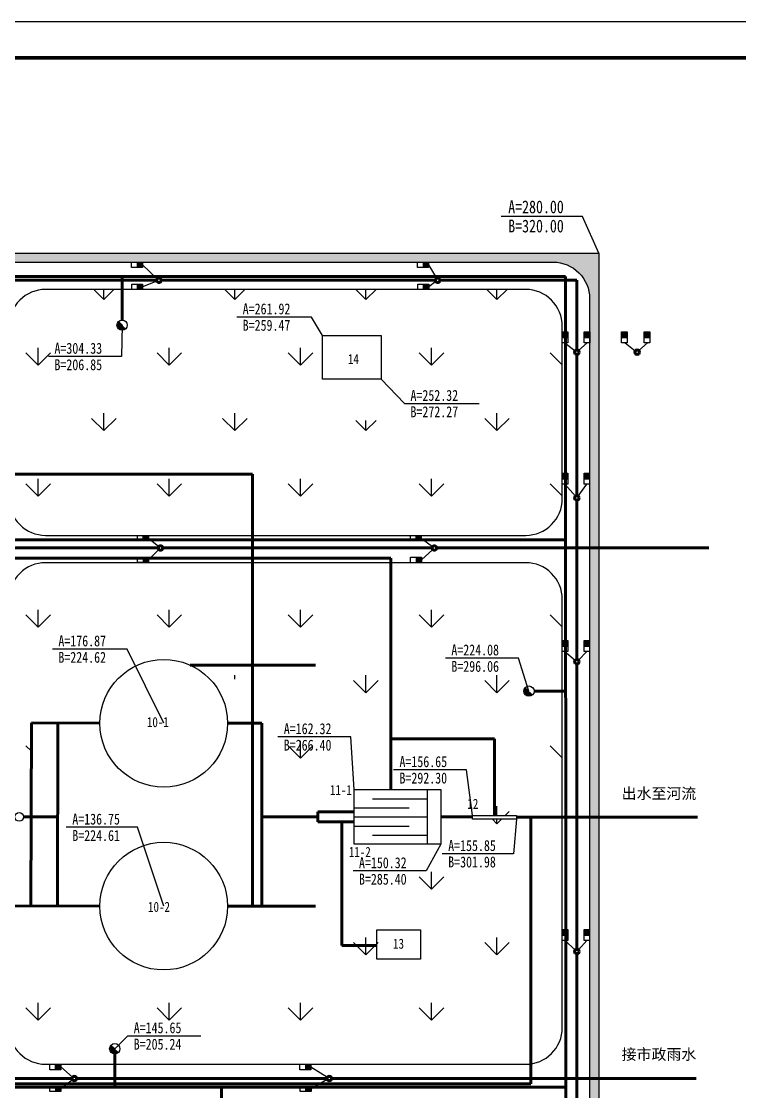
# Model space of a CAD drawing. Header units: millimetres. Extents: x 210832 to 1443773, y 126806 to 1026245.
# Drawn here: x 211125.5 to 211322.3, y 127106.3 to 127399.7 of the extents above; entities that cross this region are included whole.
import ezdxf
from ezdxf.enums import TextEntityAlignment as Align
from ezdxf.lldxf.tags import DXFTag

# ---------------------------------------------------------------- set-up
doc = ezdxf.new("R2010")
doc.units = ezdxf.units.MM
doc.header["$LTSCALE"] = 500
for name, color, linetype, lineweight in [('加氯管', 6, 'Cl_LINE', 60), ('厂区污水管', 141, 'CW_LINE', 60), ('厂区给水管', 60, 'G_LINE', 60), ('回流污泥管', 241, 'HN_LINE', 60), ('构筑物', 7, 'Continuous', 30), ('污水管', 2, 'W_LINE', 60), ('污泥管', 40, 'WN_LINE', 60), ('泄空管', 134, 'XK_LINE', 60), ('超越管', 94, 'CY_LINE', 60), ('雨水管', 20, 'Y_LINE', 60)]:
    doc.layers.add(name, color=color, linetype=linetype, lineweight=lineweight)
for name, color, linetype in [('标注', 3, 'Continuous'), ('消火栓', 7, 'Continuous'), ('草地', 7, 'Continuous'), ('道路', 200, 'Continuous')]:
    doc.layers.add(name, color=color, linetype=linetype)
doc.styles.add('Dim_ZB', font='txt', dxfattribs={"width": 0.8})
doc.styles.get("Standard").update_dxf_attribs({"font": 'arial.ttf'})
tags = doc.linetypes.add('Cl_LINE', pattern='A,12.7,-5.08,["Cl",Standard,S=2.54,R=0,X=-2.54,Y=-1.27],-6.35', length=24.13).pattern_tags.tags
tags[6] = DXFTag(74, 10)
tags = doc.linetypes.add('CW_LINE', pattern='A,12.7,-5.08,["CW",Standard,S=2.54,R=0,X=-2.54,Y=-1.27],-6.35', length=24.13).pattern_tags.tags
tags[6] = DXFTag(74, 10)
tags = doc.linetypes.add('CY_LINE', pattern='A,12.7,-5.08,["CY",Standard,S=2.54,R=0,X=-2.54,Y=-1.27],-6.35', length=24.13).pattern_tags.tags
tags[6] = DXFTag(74, 10)
tags = doc.linetypes.add('G_LINE', pattern='A,12.7,-5.08,["G",Standard,S=2.54,R=0,X=-2.54,Y=-1.27],-6.35', length=24.13).pattern_tags.tags
tags[6] = DXFTag(74, 10)
tags = doc.linetypes.add('HN_LINE', pattern='A,12.7,-5.08,["HN",Standard,S=2.54,R=0,X=-2.54,Y=-1.27],-6.35', length=24.13).pattern_tags.tags
tags[6] = DXFTag(74, 10)
tags = doc.linetypes.add('W_LINE', pattern='A,12.7,-5.08,["W",Standard,S=2.54,R=0,X=-2.54,Y=-1.27],-6.35', length=24.13).pattern_tags.tags
tags[6] = DXFTag(74, 10)
tags = doc.linetypes.add('WN_LINE', pattern='A,12.7,-5.08,["WN",Standard,S=2.54,R=0,X=-2.54,Y=-1.27],-6.35', length=24.13).pattern_tags.tags
tags[6] = DXFTag(74, 10)
tags = doc.linetypes.add('XK_LINE', pattern='A,12.7,-5.08,["XK",Standard,S=2.54,R=0,X=-2.54,Y=-1.27],-6.35', length=24.13).pattern_tags.tags
tags[6] = DXFTag(74, 10)
tags = doc.linetypes.add('Y_LINE', pattern='A,12.7,-5.08,["Y",Standard,S=2.54,R=0,X=-2.54,Y=-1.27],-6.35', length=24.13).pattern_tags.tags
tags[6] = DXFTag(74, 10)
doc.dimstyles.new('ISO-25', dxfattribs={"dimtxt": 2.5, "dimasz": 2.5, "dimexe": 1.25, "dimexo": 0.625, "dimtad": 1, "dimtxsty": 'Standard', "dimcen": 2.5, "dimadec": 0, "dimazin": 0, "dimtfac": 1, "dimtmove": 0, "dimatfit": 3, "dimfxl": 1, "dimarcsym": 0})

# ---------------------------------------------------------------- blocks, each defined once
blk = doc.blocks.new('*U3')
at = {"ltscale": 0.002}
blk.add_line((0, 0), (-22.24, 0), dxfattribs=at)
at = {"ltscale": 0.002, "style": 'Dim_ZB', "width": 0.8}
blk.add_text(' A=280.00 ', height=3.5, dxfattribs=at).set_placement((-22.24, 0.88))
blk.add_text(' B=320.00 ', height=3.5, dxfattribs=at).set_placement((-22.24, -0.87), align=Align.TOP_LEFT)
blk = doc.blocks.new('*U18')
at = {"ltscale": 0.002}
blk.add_line((0, 0), (-20.48, 0), dxfattribs=at)
at = {"ltscale": 0.002, "style": 'Dim_ZB', "width": 0.8}
blk.add_text(' A=176.87 ', height=3, dxfattribs=at).set_placement((-20.48, 0.75))
blk.add_text(' B=224.62 ', height=3, dxfattribs=at).set_placement((-20.48, -0.75), align=Align.TOP_LEFT)
blk = doc.blocks.new('*U19')
at = {"ltscale": 0.002}
blk.add_line((0, 0), (-19.53, 0), dxfattribs=at)
at = {"ltscale": 0.002, "style": 'Dim_ZB', "width": 0.8}
blk.add_text(' A=136.75 ', height=3, dxfattribs=at).set_placement((-19.53, 0.75))
blk.add_text(' B=224.61 ', height=3, dxfattribs=at).set_placement((-19.53, -0.75), align=Align.TOP_LEFT)
blk = doc.blocks.new('*U20')
at = {"ltscale": 0.002}
blk.add_line((0, 0), (-20.01, 0), dxfattribs=at)
at = {"ltscale": 0.002, "style": 'Dim_ZB', "width": 0.8}
blk.add_text(' A=162.32 ', height=3, dxfattribs=at).set_placement((-20.01, 0.75))
blk.add_text(' B=266.40 ', height=3, dxfattribs=at).set_placement((-20.01, -0.75), align=Align.TOP_LEFT)
blk = doc.blocks.new('*U21')
at = {"ltscale": 0.002}
blk.add_line((0, 0), (-20.01, 0), dxfattribs=at)
at = {"ltscale": 0.002, "style": 'Dim_ZB', "width": 0.8}
blk.add_text(' A=150.32 ', height=3, dxfattribs=at).set_placement((-20.01, 0.75))
blk.add_text(' B=285.40 ', height=3, dxfattribs=at).set_placement((-20.01, -0.75), align=Align.TOP_LEFT)
blk = doc.blocks.new('*U22')
at = {"ltscale": 0.002}
blk.add_line((0, 0), (-20.01, 0), dxfattribs=at)
at = {"ltscale": 0.002, "style": 'Dim_ZB', "width": 0.8}
blk.add_text(' A=156.65 ', height=3, dxfattribs=at).set_placement((-20.01, 0.75))
blk.add_text(' B=292.30 ', height=3, dxfattribs=at).set_placement((-20.01, -0.75), align=Align.TOP_LEFT)
blk = doc.blocks.new('*U23')
at = {"ltscale": 0.002}
blk.add_line((0, 0), (-19.53, 0), dxfattribs=at)
at = {"ltscale": 0.002, "style": 'Dim_ZB', "width": 0.8}
blk.add_text(' A=155.85 ', height=3, dxfattribs=at).set_placement((-19.53, 0.75))
blk.add_text(' B=301.98 ', height=3, dxfattribs=at).set_placement((-19.53, -0.75), align=Align.TOP_LEFT)
blk = doc.blocks.new('*U35')
at = {"ltscale": 0.002}
blk.add_line((0, 0), (-20.48, 0), dxfattribs=at)
at = {"ltscale": 0.002, "style": 'Dim_ZB', "width": 0.8}
blk.add_text(' A=261.92 ', height=3, dxfattribs=at).set_placement((-20.48, 0.75))
blk.add_text(' B=259.47 ', height=3, dxfattribs=at).set_placement((-20.48, -0.75), align=Align.TOP_LEFT)
blk = doc.blocks.new('*U36')
at = {"ltscale": 0.002}
blk.add_line((0, 0), (20.48, 0), dxfattribs=at)
at = {"ltscale": 0.002, "style": 'Dim_ZB', "width": 0.8}
blk.add_text(' A=252.32 ', height=3, dxfattribs=at).set_placement((0, 0.75))
blk.add_text(' B=272.27 ', height=3, dxfattribs=at).set_placement((0, -0.75), align=Align.TOP_LEFT)
blk = doc.blocks.new('*U47')
at = {"ltscale": 0.002}
blk.add_line((0, 0), (20.01, 0), dxfattribs=at)
at = {"ltscale": 0.002, "style": 'Dim_ZB', "width": 0.8}
blk.add_text(' A=145.65 ', height=3, dxfattribs=at).set_placement((0, 0.75))
blk.add_text(' B=205.24 ', height=3, dxfattribs=at).set_placement((0, -0.75), align=Align.TOP_LEFT)
blk = doc.blocks.new('*U50')
at = {"ltscale": 0.002}
blk.add_line((0, 0), (-20.01, 0), dxfattribs=at)
at = {"ltscale": 0.002, "style": 'Dim_ZB', "width": 0.8}
blk.add_text(' A=224.08 ', height=3, dxfattribs=at).set_placement((-20.01, 0.75))
blk.add_text(' B=296.06 ', height=3, dxfattribs=at).set_placement((-20.01, -0.75), align=Align.TOP_LEFT)
blk = doc.blocks.new('*U53')
at = {"ltscale": 0.002}
blk.add_line((0, 0), (-20.01, 0), dxfattribs=at)
at = {"ltscale": 0.002, "style": 'Dim_ZB', "width": 0.8}
blk.add_text(' A=304.33 ', height=3, dxfattribs=at).set_placement((-20.01, 0.75))
blk.add_text(' B=206.85 ', height=3, dxfattribs=at).set_placement((-20.01, -0.75), align=Align.TOP_LEFT)

msp = doc.modelspace()

# ---------------------------------------------------------------- hatches: boundary and pattern name
h = msp.add_hatch(color=256)
h.dxf.hatch_style = 1
h.paths.add_polyline_path([(211157.18, 127332.18), (211158.68, 127332.18), (211158.68, 127333.68), (211157.18, 127333.68)])
h = msp.add_hatch(color=256)
h.dxf.hatch_style = 1
h.paths.add_polyline_path([(211235.59, 127332.18), (211237.09, 127332.18), (211237.09, 127333.68), (211235.59, 127333.68)])
h = msp.add_hatch(color=256)
h.dxf.hatch_style = 1
h.paths.add_polyline_path([(211157.23, 127326.19), (211158.73, 127326.19), (211158.73, 127327.69), (211157.23, 127327.69)])
h = msp.add_hatch(color=256)
h.dxf.hatch_style = 1
h.paths.add_polyline_path([(211235.64, 127326.19), (211237.14, 127326.19), (211237.14, 127327.69), (211235.64, 127327.69)])
h = msp.add_hatch(color=256)
h.dxf.hatch_style = 1
h.paths.add_polyline_path([(211275.23, 127314.56), (211273.73, 127314.56), (211273.73, 127313.06), (211275.23, 127313.06)])
h = msp.add_hatch(color=256)
h.dxf.hatch_style = 1
h.paths.add_polyline_path([(211281.27, 127314.56), (211279.77, 127314.56), (211279.77, 127313.06), (211281.27, 127313.06)])
h = msp.add_hatch(color=256)
h.dxf.hatch_style = 1
h.paths.add_polyline_path([(211291.5, 127314.56), (211290, 127314.56), (211290, 127313.06), (211291.5, 127313.06)])
h = msp.add_hatch(color=256)
h.dxf.hatch_style = 1
h.paths.add_polyline_path([(211297.71, 127314.56), (211296.21, 127314.56), (211296.21, 127313.06), (211297.71, 127313.06)])
h = msp.add_hatch(color=256)
h.dxf.hatch_style = 1
h.paths.add_polyline_path([(211275.23, 127275.8), (211273.73, 127275.8), (211273.73, 127274.3), (211275.23, 127274.3)])
h = msp.add_hatch(color=256)
h.dxf.hatch_style = 1
h.paths.add_polyline_path([(211281.22, 127274.29), (211281.22, 127275.79), (211279.72, 127275.79), (211279.72, 127274.29)])
h = msp.add_hatch(color=256)
h.dxf.hatch_style = 1
h.paths.add_polyline_path([(211158.81, 127257.29), (211160.31, 127257.29), (211160.31, 127258.79), (211158.81, 127258.79)])
h = msp.add_hatch(color=256)
h.dxf.hatch_style = 1
h.paths.add_polyline_path([(211233.6, 127257.28), (211235.1, 127257.28), (211235.1, 127258.78), (211233.6, 127258.78)])
h = msp.add_hatch(color=256)
h.dxf.hatch_style = 1
h.paths.add_polyline_path([(211158.86, 127251.3), (211160.36, 127251.3), (211160.36, 127252.8), (211158.86, 127252.8)])
h = msp.add_hatch(color=256)
h.dxf.hatch_style = 1
h.paths.add_polyline_path([(211233.66, 127251.29), (211235.16, 127251.29), (211235.16, 127252.79), (211233.66, 127252.79)])
h = msp.add_hatch(color=256)
h.dxf.hatch_style = 1
h.paths.add_polyline_path([(211275.23, 127229.95), (211273.73, 127229.95), (211273.73, 127228.45), (211275.23, 127228.45)])
h = msp.add_hatch(color=256)
h.dxf.hatch_style = 1
h.paths.add_polyline_path([(211281.19, 127228.44), (211281.19, 127229.94), (211279.69, 127229.94), (211279.69, 127228.44)])
h = msp.add_hatch(color=256)
h.dxf.hatch_style = 1
h.paths.add_polyline_path([(211275.23, 127150.7), (211273.73, 127150.7), (211273.73, 127149.2), (211275.23, 127149.2)])
h = msp.add_hatch(color=256)
h.dxf.hatch_style = 1
h.paths.add_polyline_path([(211281.21, 127150.7), (211279.71, 127150.7), (211279.71, 127149.2), (211281.21, 127149.2)])
h = msp.add_hatch(color=256)
h.dxf.hatch_style = 1
h.paths.add_polyline_path([(211134.76, 127112.29), (211136.26, 127112.29), (211136.26, 127113.79), (211134.76, 127113.79)])
h = msp.add_hatch(color=256)
h.dxf.hatch_style = 1
h.paths.add_polyline_path([(211203.34, 127112.29), (211204.84, 127112.29), (211204.84, 127113.79), (211203.34, 127113.79)])
h = msp.add_hatch(color=256)
h.dxf.hatch_style = 1
h.paths.add_polyline_path([(211134.82, 127106.29), (211136.32, 127106.29), (211136.32, 127107.79), (211134.82, 127107.79)])
h = msp.add_hatch(color=256)
h.dxf.hatch_style = 1
h.paths.add_polyline_path([(211203.4, 127106.29), (211204.9, 127106.29), (211204.9, 127107.79), (211203.4, 127107.79)])
at = {"layer": '消火栓'}
h = msp.add_hatch(color=0, dxfattribs=at)
h.dxf.hatch_style = 1
h.paths.add_polyline_path([(211152.03, 127317.34, 0.181345), (211151.69, 127316.41, 0.692986), (211154.15, 127315.49)])
h = msp.add_hatch(color=0, dxfattribs=at)
h.dxf.hatch_style = 1
h.paths.add_polyline_path([(211263.55, 127217.01, 0.181345), (211263.2, 127216.09, 0.692986), (211265.67, 127215.16)])
h = msp.add_hatch(color=0, dxfattribs=at)
h.dxf.hatch_style = 1
h.paths.add_polyline_path([(211150.02, 127118.98, 0.181345), (211149.67, 127118.05, 0.692986), (211152.14, 127117.13)])
at = {"layer": '草地'}
h = msp.add_hatch(dxfattribs=at)
h.set_pattern_fill('GRASS', color=256, scale=0.075)
h.set_pattern_definition([(90, (210624.0874, 126719.6288), (-1.3470384, 1.3470384), [0.3571875, -2.3368893]), (45, (210624.0874, 126719.6288), (-1.3470384, 1.3470384), [0.3571875, -1.5478125]), (135, (210624.0874, 126719.6288), (-1.3470384, -1.3470384), [0.3571875, -1.5478125])])
h.paths.add_polyline_path([(210883.73, 126986.19), (211283.73, 126986.19), (211283.73, 127336.19), (210883.73, 127336.19)])
h.paths.add_polyline_path([(210886.23, 127323.69), (210886.23, 126998.69, 0.414214), (210896.23, 126988.69), (211271.23, 126988.69, 0.414214), (211281.23, 126998.69), (211281.23, 127323.69, 0.414214), (211271.23, 127333.69), (210896.23, 127333.69, 0.414214)], flags=16)
h = msp.add_hatch(dxfattribs=at)
h.set_pattern_fill('GRASS', color=256)
h.set_pattern_definition([(90, (210555.364, 126694.783), (-17.9605, 17.9605), [4.7625, -31.1585]), (45, (210555.364, 126694.783), (-17.9605, 17.9605), [4.7625, -20.6375]), (135, (210555.364, 126694.783), (-17.9605, -17.9605), [4.7625, -20.6375])])
edge = h.paths.add_edge_path()
edge.add_arc((211104.61, 127241.29), 10, 0, 90)
edge.add_line((211104.61, 127251.29), (211038.84, 127251.29))
edge.add_line((211038.84, 127251.29), (211038.84, 127219.22))
edge.add_line((211038.84, 127219.22), (211083.58, 127219.22))
edge.add_line((211083.58, 127219.22), (211083.58, 127200.33))
edge.add_line((211083.58, 127200.33), (211099.83, 127200.33))
edge.add_line((211099.83, 127200.33), (211101.7, 127200.33))
edge.add_line((211101.7, 127200.33), (211101.7, 127197.11))
edge.add_line((211101.7, 127197.11), (211110.96, 127197.11))
edge.add_line((211110.96, 127197.11), (211110.96, 127181.46))
edge.add_line((211110.96, 127181.46), (211114.61, 127181.47))
edge.add_line((211114.61, 127181.47), (211114.61, 127241.29))
edge = h.paths.add_edge_path()
edge.add_line((211038.84, 127251.29), (210999.61, 127251.29))
edge.add_arc((210999.61, 127241.29), 10, 90, 114.7473)
edge.add_line((210995.42, 127250.37), (210995.42, 127208.95))
edge.add_line((210995.42, 127208.95), (211004.28, 127208.96))
edge.add_arc((211012.79, 127199.8), 12.5, 41.7295, 132.8723, ccw=False)
edge.add_line((211022.11, 127208.12), (211038.84, 127208.12))
edge.add_line((211038.84, 127208.12), (211038.84, 127251.29))
edge = h.paths.add_edge_path(flags=17)
edge.add_line((211083.58, 127219.22), (211038.84, 127219.22))
edge.add_line((211038.84, 127219.22), (211038.84, 127208.12))
edge.add_line((211038.84, 127208.12), (211038.84, 127181.58))
edge.add_line((211038.84, 127181.58), (211048.91, 127181.58))
edge.add_arc((211050.1, 127181.58), 1.19, 0, 179.9864, ccw=False)
edge.add_line((211051.29, 127181.58), (211067.33, 127181.58))
edge.add_line((211067.33, 127181.58), (211067.33, 127200.33))
edge.add_line((211067.33, 127200.33), (211083.58, 127200.33))
edge.add_line((211083.58, 127200.33), (211083.58, 127219.22))
edge = h.paths.add_edge_path()
edge.add_line((211055.09, 127181.58), (211051.29, 127181.58))
edge.add_arc((211050.1, 127181.58), 1.19, 179.9864, 360, ccw=False)
edge.add_line((211048.91, 127181.58), (211038.84, 127181.58))
edge.add_line((211038.84, 127181.58), (211038.84, 127155.61))
edge.add_line((211038.84, 127155.61), (211021.41, 127155.61))
edge.add_arc((211012.79, 127164.65), 12.5, 180, 313.6405, ccw=False)
edge.add_line((211000.29, 127164.65), (210989.61, 127164.65))
edge.add_line((210989.61, 127164.65), (210989.61, 127123.79))
edge.add_arc((210999.61, 127123.79), 10, 180, 270)
edge.add_line((210999.61, 127113.79), (211001.05, 127113.79))
edge.add_line((211001.05, 127113.79), (211001.05, 127113.79))
edge.add_line((211001.05, 127113.79), (211002.67, 127113.79))
edge.add_line((211002.67, 127113.79), (211002.92, 127140.09))
edge.add_arc((211002.92, 127141.5), 1.41, 180, 270, ccw=False)
edge.add_arc((211002.92, 127141.5), 1.41, 0, 180, ccw=False)
edge.add_arc((211002.92, 127141.5), 1.41, -90, 0, ccw=False)
edge.add_line((211002.92, 127140.09), (211002.67, 127113.79))
edge.add_line((211002.67, 127113.79), (211004.05, 127113.79))
edge.add_line((211004.05, 127113.79), (211057.77, 127113.79))
edge.add_line((211057.77, 127113.79), (211057.77, 127113.79))
edge.add_line((211057.77, 127113.79), (211060.77, 127113.79))
edge.add_line((211060.77, 127113.79), (211104.61, 127113.79))
edge.add_arc((211104.61, 127123.79), 10, 270, 360)
edge.add_line((211114.61, 127123.79), (211114.61, 127131.32))
edge.add_line((211114.61, 127131.32), (211062.64, 127131.32))
edge.add_line((211062.64, 127131.32), (211062.64, 127142.88))
edge.add_line((211062.64, 127142.88), (211055.08, 127142.88))
edge.add_line((211055.08, 127142.88), (211055.09, 127181.58))
h.paths.add_polyline_path([(211114.61, 127181.47), (211110.96, 127181.46), (211110.96, 127165.8), (211101.7, 127165.8), (211101.7, 127162.83), (211099.83, 127162.83), (211067.33, 127162.83), (211067.33, 127181.58), (211062.65, 127181.58), (211062.64, 127142.88), (211088.64, 127142.88), (211088.64, 127149.07), (211097.89, 127149.07), (211097.89, 127136.7), (211088.64, 127136.7), (211088.64, 127142.88), (211062.64, 127142.88), (211062.64, 127131.32), (211114.61, 127131.32)], flags=17)
h.paths.add_polyline_path([(211101.65, 127147.32), (211108.31, 127147.32), (211108.31, 127137.56), (211101.65, 127137.56)], flags=16)
edge = h.paths.add_edge_path()
edge.add_line((211172.32, 127235.02), (211183.36, 127235.23))
edge.add_line((211183.36, 127235.23), (211183.36, 127251.29))
edge.add_line((211183.36, 127251.29), (211132.11, 127251.29))
edge.add_arc((211132.11, 127241.29), 10, 90, 180)
edge.add_line((211122.11, 127241.29), (211122.11, 127181.51))
edge.add_line((211122.11, 127181.51), (211123.72, 127181.52))
edge.add_arc((211124.9, 127181.58), 1.19, 0, 183.0386, ccw=False)
edge.add_line((211126.09, 127181.58), (211128.14, 127181.58))
edge.add_line((211128.14, 127181.58), (211128.14, 127226.29))
edge.add_line((211128.14, 127226.29), (211148.43, 127226.29))
edge.add_arc((211139.84, 127286.87), 61.19, 278.064, 302.0608)
edge = h.paths.add_edge_path()
edge.add_arc((211263.73, 127241.29), 10, 0, 90)
edge.add_line((211263.73, 127251.29), (211226.73, 127251.29))
edge.add_line((211226.73, 127251.29), (211226.73, 127202.97))
edge.add_line((211226.73, 127202.97), (211255.16, 127202.97))
edge.add_line((211255.16, 127202.97), (211255.16, 127182))
edge.add_line((211255.16, 127182), (211261.21, 127182))
edge.add_line((211261.21, 127182), (211261.21, 127181.5))
edge.add_line((211261.21, 127181.5), (211273.73, 127181.5))
edge.add_line((211273.73, 127181.5), (211273.73, 127216.09))
edge.add_line((211273.73, 127216.09), (211266.02, 127216.09))
edge.add_arc((211264.61, 127216.09), 1.41, -180, 0, ccw=False)
edge.add_arc((211264.61, 127216.09), 1.41, 0, 180, ccw=False)
edge.add_line((211266.02, 127216.09), (211273.73, 127216.09))
edge.add_line((211273.73, 127216.09), (211273.73, 127241.29))
edge = h.paths.add_edge_path()
edge.add_line((211265.11, 127181.5), (211261.21, 127181.5))
edge.add_line((211261.21, 127181.5), (211261.21, 127181))
edge.add_line((211261.21, 127181), (211249.11, 127181))
edge.add_line((211249.11, 127181), (211249.11, 127181.58))
edge.add_line((211249.11, 127181.58), (211240.48, 127181.58))
edge.add_line((211240.48, 127181.58), (211240.48, 127174.08))
edge.add_line((211240.48, 127174.08), (211236.73, 127174.08))
edge.add_line((211236.73, 127174.08), (211216.73, 127174.08))
edge.add_line((211216.73, 127174.08), (211216.73, 127180.26))
edge.add_line((211216.73, 127180.26), (211213.32, 127180.26))
edge.add_line((211213.32, 127180.26), (211213.32, 127156.32))
edge.add_line((211213.32, 127156.32), (211222.89, 127156.32))
edge.add_line((211222.89, 127156.32), (211222.89, 127160.08))
edge.add_line((211222.89, 127160.08), (211239.19, 127160.08))
edge.add_line((211239.19, 127160.08), (211239.19, 127152.55))
edge.add_line((211239.19, 127152.55), (211222.89, 127152.55))
edge.add_line((211222.89, 127152.55), (211222.89, 127156.32))
edge.add_line((211222.89, 127156.32), (211213.32, 127156.32))
edge.add_line((211213.32, 127156.32), (211213.32, 127180.26))
edge.add_line((211213.32, 127180.26), (211206.73, 127180.26))
edge.add_line((211206.73, 127180.26), (211206.73, 127181.58))
edge.add_line((211206.73, 127181.58), (211206.12, 127181.58))
edge.add_line((211206.12, 127181.58), (211206.12, 127146.02))
edge.add_line((211206.12, 127146.02), (211191.35, 127146.02))
edge.add_line((211191.35, 127146.02), (211191.35, 127139.63))
edge.add_line((211191.35, 127139.63), (211182, 127139.63))
edge.add_arc((211151.38, 127191.58), 60.3, 267.8262, 300.5121, ccw=False)
edge.add_line((211149.09, 127131.32), (211122.11, 127131.32))
edge.add_line((211122.11, 127131.32), (211122.11, 127123.79))
edge.add_arc((211132.11, 127123.79), 10, 180, 270)
edge.add_line((211132.11, 127113.79), (211133.26, 127113.79))
edge.add_line((211133.26, 127113.79), (211133.26, 127113.79))
edge.add_line((211133.26, 127113.79), (211136.26, 127113.79))
edge.add_line((211136.26, 127113.79), (211151.08, 127113.79))
edge.add_line((211151.08, 127113.79), (211151.08, 127116.65))
edge.add_arc((211151.08, 127118.05), 1.41, 180, 270, ccw=False)
edge.add_arc((211151.08, 127118.05), 1.41, 0, 180, ccw=False)
edge.add_arc((211151.08, 127118.05), 1.41, -90, 0, ccw=False)
edge.add_line((211151.08, 127116.65), (211151.08, 127113.79))
edge.add_line((211151.08, 127113.79), (211201.84, 127113.79))
edge.add_line((211201.84, 127113.79), (211201.84, 127113.79))
edge.add_line((211201.84, 127113.79), (211204.84, 127113.79))
edge.add_line((211204.84, 127113.79), (211263.73, 127113.79))
edge.add_arc((211263.73, 127123.79), 10, 270, 277.949)
edge.add_line((211265.11, 127113.88), (211265.11, 127181.5))
h.paths.add_polyline_path([(211226.73, 127251.29), (211206.12, 127251.29), (211206.12, 127181.58), (211206.73, 127181.58), (211206.73, 127182.95), (211216.73, 127182.95), (211216.73, 127189.08), (211226.73, 127189.08)])
h.paths.add_polyline_path([(211206.12, 127230.52), (211183.36, 127230.52), (211183.36, 127219.37), (211191.35, 127219.37), (211191.35, 127181.58), (211206.12, 127181.58)])
h.paths.add_polyline_path([(211206.12, 127251.29), (211183.36, 127251.29), (211183.36, 127230.52), (211206.12, 127230.52)])
edge = h.paths.add_edge_path()
edge.add_arc((211263.73, 127316.19), 10, 0, 90)
edge.add_line((211263.73, 127326.19), (211132.11, 127326.19))
edge.add_arc((211132.11, 127316.19), 10, 90, 180)
edge.add_line((211122.11, 127316.19), (211122.11, 127275.54))
edge.add_line((211122.11, 127275.54), (211183.36, 127275.54))
edge.add_line((211183.36, 127275.54), (211183.36, 127258.79))
edge.add_line((211183.36, 127258.79), (211263.73, 127258.79))
edge.add_arc((211263.73, 127268.79), 10, 270, 360)
edge.add_line((211273.73, 127268.79), (211273.73, 127316.19))
edge = h.paths.add_edge_path(flags=16)
edge.add_arc((211153.09, 127316.41), 1.41, 0, 360)
h.paths.add_polyline_path([(211211.22, 127303.07), (211235.64, 127303.07), (211235.64, 127290.26), (211211.22, 127290.26)], flags=16)
edge = h.paths.add_edge_path(flags=17)
edge.add_line((211183.36, 127275.54), (211122.11, 127275.54))
edge.add_line((211122.11, 127275.54), (211122.11, 127268.79))
edge.add_arc((211132.11, 127268.79), 10, 180, 270)
edge.add_line((211132.11, 127258.79), (211157.31, 127258.79))
edge.add_line((211157.31, 127258.79), (211157.31, 127258.79))
edge.add_line((211157.31, 127258.79), (211160.31, 127258.79))
edge.add_line((211160.31, 127258.79), (211183.36, 127258.79))
edge.add_line((211183.36, 127258.79), (211183.36, 127275.54))
edge = h.paths.add_edge_path(flags=17)
edge.add_arc((211104.61, 127316.19), 10, 0, 90)
edge.add_line((211104.61, 127326.19), (210903.73, 127326.19))
edge.add_arc((210903.73, 127316.19), 10, 90, 143.1256)
edge.add_line((210895.73, 127322.19), (210895.27, 127321.52))
edge.add_arc((210903.73, 127316.19), 10, 147.7619, 180)
edge.add_line((210893.73, 127316.19), (210893.73, 127312.3))
edge.add_line((210893.73, 127312.3), (210914.34, 127312.3))
edge.add_arc((210915.75, 127312.3), 1.41, 0, 180, ccw=False)
edge.add_arc((210915.75, 127312.3), 1.41, -180, 0, ccw=False)
edge.add_line((210914.34, 127312.3), (210893.73, 127312.3))
edge.add_line((210893.73, 127312.3), (210893.73, 127296.19))
edge.add_line((210893.73, 127296.19), (210997.2, 127296.19))
edge.add_arc((211000.95, 127296.19), 3.75, 0, 180, ccw=False)
edge.add_arc((211000.95, 127296.19), 3.75, 331.2923, 360, ccw=False)
edge.add_line((211004.24, 127294.39), (211029.55, 127294.5))
edge.add_arc((211038.84, 127294.5), 9.29, 0, 180, ccw=False)
edge.add_arc((211038.84, 127294.5), 9.29, 318.7542, 360, ccw=False)
edge.add_line((211045.83, 127288.37), (211045.71, 127275.54))
edge.add_line((211045.71, 127275.54), (211114.61, 127275.54))
edge.add_line((211114.61, 127275.54), (211114.61, 127316.19))
edge = h.paths.add_edge_path()
edge.add_arc((211104.61, 127316.19), 10, 0, 90)
edge.add_line((211104.61, 127326.19), (210903.73, 127326.19))
edge.add_arc((210903.73, 127316.19), 10, 90, 180)
edge.add_line((210893.73, 127316.19), (210893.73, 127296.19))
edge.add_line((210893.73, 127296.19), (210997.2, 127296.19))
edge.add_arc((211000.95, 127296.19), 3.75, 0, 180, ccw=False)
edge.add_arc((211000.95, 127296.19), 3.75, 331.2923, 360, ccw=False)
edge.add_line((211004.24, 127294.39), (211029.55, 127294.5))
edge.add_arc((211038.84, 127294.5), 9.29, 0, 180, ccw=False)
edge.add_arc((211038.84, 127294.5), 9.29, -180, 0, ccw=False)
edge.add_line((211029.55, 127294.5), (211004.24, 127294.39))
edge.add_arc((211000.95, 127296.19), 3.75, 180, 331.2923, ccw=False)
edge.add_line((210997.2, 127296.19), (210893.73, 127296.19))
edge.add_line((210893.73, 127296.19), (210893.73, 127271.73))
edge.add_line((210893.73, 127271.73), (210893.74, 127271.73))
edge.add_line((210893.74, 127271.73), (210893.74, 127268.61))
edge.add_arc((210903.73, 127268.88), 10, 181.5165, 269.9246)
edge.add_line((210903.72, 127258.88), (210938.83, 127258.83))
edge.add_line((210938.83, 127258.83), (210941.95, 127258.83))
edge.add_line((210941.95, 127258.83), (210941.95, 127258.83))
edge.add_line((210941.95, 127258.83), (210972.11, 127258.79))
edge.add_line((210972.11, 127258.79), (211104.61, 127258.79))
edge.add_arc((211104.61, 127268.79), 10, 270, 360)
edge.add_line((211114.61, 127268.79), (211114.61, 127316.19))
edge = h.paths.add_edge_path(flags=16)
edge.add_arc((211059.52, 127269.52), 1.41, 0, 360)
edge = h.paths.add_edge_path(flags=17)
edge.add_line((211114.61, 127268.79), (211114.61, 127275.54))
edge.add_line((211114.61, 127275.54), (211045.71, 127275.54))
edge.add_line((211045.71, 127275.54), (211045.83, 127288.37))
edge.add_arc((211038.84, 127294.5), 9.29, 270, 318.7542, ccw=False)
edge.add_line((211038.84, 127285.21), (211038.84, 127258.79))
edge.add_line((211038.84, 127258.79), (211059.52, 127258.79))
edge.add_line((211059.52, 127258.79), (211059.52, 127268.11))
edge.add_arc((211059.52, 127269.52), 1.41, 180, 270, ccw=False)
edge.add_arc((211059.52, 127269.52), 1.41, 0, 180, ccw=False)
edge.add_arc((211059.52, 127269.52), 1.41, -90, 0, ccw=False)
edge.add_line((211059.52, 127268.11), (211059.52, 127258.79))
edge.add_line((211059.52, 127258.79), (211104.61, 127258.79))
edge.add_arc((211104.61, 127268.79), 10, 270, 360)
edge = h.paths.add_edge_path(flags=16)
edge.add_arc((211038.84, 127294.5), 9.29, 246.273, 270, ccw=False)
edge.add_line((211035.1, 127285.99), (211035.1, 127272.39))
edge.add_line((211035.1, 127272.39), (210995.42, 127272.39))
edge.add_line((210995.42, 127272.39), (210995.42, 127258.79))
edge.add_line((210995.42, 127258.79), (211010.15, 127258.79))
edge.add_line((211010.15, 127258.79), (211010.15, 127258.79))
edge.add_line((211010.15, 127258.79), (211013.15, 127258.79))
edge.add_line((211013.15, 127258.79), (211038.84, 127258.79))
edge.add_line((211038.84, 127258.79), (211038.84, 127285.21))
edge = h.paths.add_edge_path()
edge.add_arc((211070.66, 127096.28), 10, 360, 449.999)
edge.add_line((211070.66, 127106.28), (210903.73, 127106.29))
edge.add_arc((210903.73, 127096.29), 10, 89.999, 180)
edge.add_line((210893.73, 127096.29), (210893.73, 127085.26))
edge.add_line((210893.73, 127085.26), (210893.74, 127085.26))
edge.add_line((210893.74, 127085.26), (210893.74, 127082.26))
edge.add_line((210893.74, 127082.26), (210893.74, 127029.12))
edge.add_line((210893.74, 127029.12), (210902.16, 127029.12))
edge.add_arc((210903.56, 127029.12), 1.41, 0, 180, ccw=False)
edge.add_arc((210903.56, 127029.12), 1.41, -180, 0, ccw=False)
edge.add_line((210902.16, 127029.12), (210893.73, 127029.12))
edge.add_line((210893.73, 127029.12), (210893.73, 127006.19))
edge.add_arc((210903.73, 127006.19), 10, 180, 238.044)
edge.add_line((210898.44, 126997.7), (210899.51, 126997.12))
edge.add_arc((210903.73, 127006.19), 10, 245.0065, 270)
edge.add_line((210903.73, 126996.19), (210907.77, 126996.19))
edge.add_line((210907.77, 126996.19), (210979.27, 126996.19))
edge.add_line((210979.27, 126996.19), (210979.27, 126996.19))
edge.add_line((210979.27, 126996.19), (210982.27, 126996.19))
edge.add_line((210982.27, 126996.19), (211051.57, 126996.19))
edge.add_line((211051.57, 126996.19), (211051.58, 127003.38))
edge.add_arc((211051.58, 127004.78), 1.41, 180, 270, ccw=False)
edge.add_arc((211051.58, 127004.78), 1.41, 0, 180, ccw=False)
edge.add_arc((211051.58, 127004.78), 1.41, -90, 0, ccw=False)
edge.add_line((211051.58, 127003.38), (211051.57, 126996.19))
edge.add_line((211051.57, 126996.19), (211054.07, 126996.19))
edge.add_line((211054.07, 126996.19), (211054.07, 126996.19))
edge.add_line((211054.07, 126996.19), (211057.07, 126996.19))
edge.add_line((211057.07, 126996.19), (211070.66, 126996.19))
edge.add_arc((211070.66, 127006.19), 10, 270, 360)
edge.add_line((211080.66, 127006.19), (211080.66, 127096.28))
edge = h.paths.add_edge_path()
edge.add_arc((211152.84, 127096.28), 10, 360, 450.0014)
edge.add_line((211152.84, 127106.28), (211098.16, 127106.28))
edge.add_arc((211098.16, 127096.28), 10, 90.0014, 180)
edge.add_line((211088.16, 127096.28), (211088.16, 127035.26))
edge.add_line((211088.16, 127035.26), (211240.97, 127035.26))
edge.add_line((211240.97, 127035.26), (211240.97, 127027.33))
edge.add_line((211240.97, 127027.33), (211256.17, 127027.33))
edge.add_line((211256.17, 127027.33), (211256.17, 127004.83))
edge.add_line((211256.17, 127004.83), (211244.08, 127004.83))
edge.add_line((211244.08, 127004.83), (211244.07, 126996.19))
edge.add_line((211244.07, 126996.19), (211261.96, 126996.19))
edge.add_line((211261.96, 126996.19), (211261.96, 126996.19))
edge.add_line((211261.96, 126996.19), (211263.94, 126996.19))
edge.add_arc((211263.73, 127006.19), 10, 271.1844, 360)
edge.add_line((211273.73, 127006.19), (211273.73, 127096.29))
edge.add_arc((211263.73, 127096.29), 10, 0, 90)
edge.add_line((211263.73, 127106.29), (211191.34, 127106.29))
edge.add_line((211191.34, 127106.29), (211191.34, 127083.34))
edge.add_line((211191.34, 127083.34), (211195.68, 127083.34))
edge.add_line((211195.68, 127083.34), (211195.68, 127052.09))
edge.add_line((211195.68, 127052.09), (211151.93, 127052.09))
edge.add_line((211151.93, 127052.09), (211151.93, 127083.34))
edge.add_line((211151.93, 127083.34), (211162.84, 127083.34))
edge.add_line((211162.84, 127083.34), (211162.84, 127096.28))
edge = h.paths.add_edge_path(flags=17)
edge.add_line((211163.69, 127029.49), (211179.07, 127029.49))
edge.add_line((211179.07, 127029.49), (211179.07, 127035.26))
edge.add_line((211179.07, 127035.26), (211088.16, 127035.26))
edge.add_line((211088.16, 127035.26), (211088.16, 127006.19))
edge.add_arc((211098.16, 127006.19), 10, 180, 270)
edge.add_line((211098.16, 126996.19), (211137.19, 126996.19))
edge.add_line((211137.19, 126996.19), (211137.2, 127004.5))
edge.add_line((211137.2, 127004.5), (211112.63, 127004.5))
edge.add_line((211112.63, 127004.5), (211112.63, 127029.5))
edge.add_line((211112.63, 127029.5), (211143.88, 127029.5))
edge.add_line((211143.88, 127029.5), (211143.88, 127004.5))
edge.add_line((211143.88, 127004.5), (211137.2, 127004.5))
edge.add_line((211137.2, 127004.5), (211137.19, 126996.19))
edge.add_line((211137.19, 126996.19), (211179.45, 126996.19))
edge.add_line((211179.45, 126996.19), (211179.45, 126996.19))
edge.add_line((211179.45, 126996.19), (211182.45, 126996.19))
edge.add_line((211182.45, 126996.19), (211201.52, 126996.19))
edge.add_line((211201.52, 126996.19), (211201.53, 126999.52))
edge.add_arc((211201.53, 127000.93), 1.41, 180, 270, ccw=False)
edge.add_arc((211201.53, 127000.93), 1.41, 0, 180, ccw=False)
edge.add_arc((211201.53, 127000.93), 1.41, -90, 0, ccw=False)
edge.add_line((211201.53, 126999.52), (211201.52, 126996.19))
edge.add_line((211201.52, 126996.19), (211244.07, 126996.19))
edge.add_line((211244.07, 126996.19), (211244.08, 127004.83))
edge.add_line((211244.08, 127004.83), (211222.42, 127004.83))
edge.add_line((211222.42, 127004.83), (211222.42, 127027.33))
edge.add_line((211222.42, 127027.33), (211240.97, 127027.33))
edge.add_line((211240.97, 127027.33), (211240.97, 127035.26))
edge.add_line((211240.97, 127035.26), (211179.07, 127035.26))
edge.add_line((211179.07, 127035.26), (211179.07, 127029.49))
edge.add_line((211179.07, 127029.49), (211199.74, 127029.49))
edge.add_line((211199.74, 127029.49), (211199.74, 127004.81))
edge.add_line((211199.74, 127004.81), (211163.69, 127004.81))
edge.add_line((211163.69, 127004.81), (211163.69, 127029.49))
edge = h.paths.add_edge_path(flags=16)
edge.add_line((211112.63, 127029.5), (211124.26, 127029.5))
edge.add_line((211124.26, 127029.5), (211124.26, 127035.26))
edge.add_line((211124.26, 127035.26), (211088.16, 127035.26))
edge.add_line((211088.16, 127035.26), (211088.16, 127006.19))
edge.add_arc((211098.16, 127006.19), 10, 180, 270)
edge.add_line((211098.16, 126996.19), (211118.44, 126996.19))
edge.add_line((211118.44, 126996.19), (211118.44, 126996.19))
edge.add_line((211118.44, 126996.19), (211121.44, 126996.19))
edge.add_line((211121.44, 126996.19), (211137.19, 126996.19))
edge.add_line((211137.19, 126996.19), (211137.2, 127004.5))
edge.add_line((211137.2, 127004.5), (211112.63, 127004.5))
edge.add_line((211112.63, 127004.5), (211112.63, 127029.5))
edge = h.paths.add_edge_path(flags=16)
edge.add_line((211222.42, 127027.33), (211240.97, 127027.33))
edge.add_line((211240.97, 127027.33), (211240.97, 127035.26))
edge.add_line((211240.97, 127035.26), (211179.07, 127035.26))
edge.add_line((211179.07, 127035.26), (211179.07, 127029.49))
edge.add_line((211179.07, 127029.49), (211199.74, 127029.49))
edge.add_line((211199.74, 127029.49), (211199.74, 127004.81))
edge.add_line((211199.74, 127004.81), (211163.69, 127004.81))
edge.add_line((211163.69, 127004.81), (211163.69, 127029.49))
edge.add_line((211163.69, 127029.49), (211179.07, 127029.49))
edge.add_line((211179.07, 127029.49), (211179.07, 127035.26))
edge.add_line((211179.07, 127035.26), (211124.26, 127035.26))
edge.add_line((211124.26, 127035.26), (211124.26, 127029.5))
edge.add_line((211124.26, 127029.5), (211143.88, 127029.5))
edge.add_line((211143.88, 127029.5), (211143.88, 127004.5))
edge.add_line((211143.88, 127004.5), (211137.2, 127004.5))
edge.add_line((211137.2, 127004.5), (211137.19, 126996.19))
edge.add_line((211137.19, 126996.19), (211179.45, 126996.19))
edge.add_line((211179.45, 126996.19), (211179.45, 126996.19))
edge.add_line((211179.45, 126996.19), (211182.45, 126996.19))
edge.add_line((211182.45, 126996.19), (211201.52, 126996.19))
edge.add_line((211201.52, 126996.19), (211201.53, 126999.52))
edge.add_arc((211201.53, 127000.93), 1.41, 180, 270, ccw=False)
edge.add_arc((211201.53, 127000.93), 1.41, 0, 180, ccw=False)
edge.add_arc((211201.53, 127000.93), 1.41, -90, 0, ccw=False)
edge.add_line((211201.53, 126999.52), (211201.52, 126996.19))
edge.add_line((211201.52, 126996.19), (211244.07, 126996.19))
edge.add_line((211244.07, 126996.19), (211244.08, 127004.83))
edge.add_line((211244.08, 127004.83), (211222.42, 127004.83))
edge.add_line((211222.42, 127004.83), (211222.42, 127027.33))

# ---------------------------------------------------------------- linework, layer by layer
for p, q in [((211157.18, 127333.68), (211157.18, 127332.18)), ((211235.59, 127333.68), (211235.59, 127332.18)), ((211158.68, 127332.93), (211162.73, 127329.15)), ((211237.09, 127332.93), (211239.25, 127329.26)), ((211157.23, 127327.69), (211157.23, 127326.19)), ((211162.61, 127328.49), (211158.73, 127326.94)), ((211235.64, 127327.69), (211235.64, 127326.19)), ((211239.07, 127328.35), (211237.14, 127326.94)), ((211273.73, 127313.06), (211275.23, 127313.06)), ((211279.77, 127313.06), (211281.27, 127313.06)), ((211290, 127313.06), (211291.5, 127313.06)), ((211296.21, 127313.06), (211297.71, 127313.06)), ((211274.48, 127311.56), (211277.25, 127309.38)), ((211278.2, 127309.42), (211280.52, 127311.56)), ((211290.95, 127311.56), (211293.73, 127309.38)), ((211294.76, 127309.42), (211297.07, 127311.56)), ((211273.73, 127274.3), (211275.23, 127274.3)), ((211274.48, 127272.8), (211277.33, 127269.52)), ((211278.11, 127269.56), (211280.47, 127272.79)), ((211279.72, 127274.29), (211281.22, 127274.29)), ((211158.81, 127258.79), (211158.81, 127257.29)), ((211160.31, 127258.04), (211163.13, 127255.72)), ((211233.6, 127258.78), (211233.6, 127257.28)), ((211235.1, 127258.03), (211238.19, 127255.7)), ((211163.17, 127254.88), (211160.36, 127252.05)), ((211238.23, 127254.9), (211235.16, 127252.04)), ((211158.86, 127252.8), (211158.86, 127251.3)), ((211233.66, 127252.79), (211233.66, 127251.29)), ((211273.73, 127228.45), (211275.23, 127228.45)), ((211279.69, 127228.44), (211281.19, 127228.44)), ((211274.48, 127226.95), (211277.27, 127224.56)), ((211278.18, 127224.6), (211280.44, 127226.94)), ((211273.73, 127149.2), (211275.23, 127149.2)), ((211279.71, 127149.2), (211281.21, 127149.2)), ((211274.48, 127147.7), (211277.28, 127145.12)), ((211278.16, 127145.16), (211280.46, 127147.7)), ((211134.76, 127113.79), (211134.76, 127112.29)), ((211136.26, 127113.04), (211139.52, 127110.29)), ((211203.34, 127113.79), (211203.34, 127112.29)), ((211204.84, 127113.04), (211209.35, 127110.22)), ((211134.82, 127107.79), (211134.82, 127106.29)), ((211139.51, 127109.5), (211136.32, 127107.04)), ((211203.4, 127107.79), (211203.4, 127106.29)), ((211209.34, 127109.58), (211204.9, 127107.04))]:
    msp.add_line(p, q)
for points in [[(210831.82, 127399.68), (211672.82, 127399.68), (211672.82, 126805.68), (210831.82, 126805.68)], [(210883.73, 127336.19), (211283.73, 127336.19), (211283.73, 126986.19), (210883.73, 126986.19)], [(211158.68, 127333.68), (211158.68, 127332.18), (211155.68, 127332.18), (211155.68, 127333.68)], [(211237.09, 127333.68), (211237.09, 127332.18), (211234.09, 127332.18), (211234.09, 127333.68)], [(211158.73, 127327.69), (211158.73, 127326.19), (211155.73, 127326.19), (211155.73, 127327.69)], [(211237.14, 127327.69), (211237.14, 127326.19), (211234.14, 127326.19), (211234.14, 127327.69)], [(211273.73, 127314.56), (211275.23, 127314.56), (211275.23, 127311.56), (211273.73, 127311.56)], [(211279.77, 127314.56), (211281.27, 127314.56), (211281.27, 127311.56), (211279.77, 127311.56)], [(211290, 127314.56), (211291.5, 127314.56), (211291.5, 127311.56), (211290, 127311.56)], [(211296.21, 127314.56), (211297.71, 127314.56), (211297.71, 127311.56), (211296.21, 127311.56)], [(211273.73, 127275.8), (211275.23, 127275.8), (211275.23, 127272.8), (211273.73, 127272.8)], [(211279.72, 127275.79), (211281.22, 127275.79), (211281.22, 127272.79), (211279.72, 127272.79)], [(211160.31, 127258.79), (211160.31, 127257.29), (211157.31, 127257.29), (211157.31, 127258.79)], [(211235.1, 127258.78), (211235.1, 127257.28), (211232.1, 127257.28), (211232.1, 127258.78)], [(211160.36, 127252.8), (211160.36, 127251.3), (211157.36, 127251.3), (211157.36, 127252.8)], [(211235.16, 127252.79), (211235.16, 127251.29), (211232.16, 127251.29), (211232.16, 127252.79)], [(211273.73, 127229.95), (211275.23, 127229.95), (211275.23, 127226.95), (211273.73, 127226.95)], [(211279.69, 127229.94), (211281.19, 127229.94), (211281.19, 127226.94), (211279.69, 127226.94)], [(211273.73, 127150.7), (211275.23, 127150.7), (211275.23, 127147.7), (211273.73, 127147.7)], [(211279.71, 127150.7), (211281.21, 127150.7), (211281.21, 127147.7), (211279.71, 127147.7)], [(211136.26, 127113.79), (211136.26, 127112.29), (211133.26, 127112.29), (211133.26, 127113.79)], [(211204.84, 127113.79), (211204.84, 127112.29), (211201.84, 127112.29), (211201.84, 127113.79)], [(211136.32, 127107.79), (211136.32, 127106.29), (211133.32, 127106.29), (211133.32, 127107.79)], [(211204.9, 127107.79), (211204.9, 127106.29), (211201.9, 127106.29), (211201.9, 127107.79)]]:
    msp.add_lwpolyline(points, close=True)
at = {"const_width": 1}
msp.add_lwpolyline([(210856.82, 127389.68), (211662.82, 127389.68), (211662.82, 126815.68), (210856.82, 126815.68)], close=True, dxfattribs=at)
at = {"layer": '加氯管', "ltscale": 0.002}
for q in [(211213.32, 127180.26), (211222.89, 127146.32)]:
    msp.add_line((211213.32, 127146.32), q, dxfattribs=at)
at = {"layer": '厂区污水管', "ltscale": 0.002}
msp.add_line((211226.73, 127252.49), (210891.97, 127252.49), dxfattribs=at)
at = {"layer": '厂区给水管', "ltscale": 0.002}
for p, q in [((210889.7, 127329.76), (211274.66, 127329.78)), ((211153.09, 127317.82), (211153.09, 127329.77)), ((211274.66, 127329.78), (211274.68, 126991.38)), ((210889.7, 127257.55), (211274.68, 127257.55)), ((211266.02, 127216.09), (211274.66, 127216.09)), ((211151.08, 127116.65), (211151.08, 127107.48)), ((210860.9, 127107.48), (211274.68, 127107.48)), ((211180.34, 127107.48), (211180.34, 127083.34))]:
    msp.add_line(p, q, dxfattribs=at)
at = {"layer": '回流污泥管', "ltscale": 0.002}
for p, q in [((211128.28, 127207.38), (211128.12, 127157.17)), ((211147.01, 127207.33), (211128.28, 127207.38)), ((211147, 127157.15), (211062.62, 127157.26))]:
    msp.add_line(p, q, dxfattribs=at)
at = {"layer": '构筑物'}
for p, q in [((211221.73, 127186.58), (211236.73, 127186.58)), ((211236.73, 127189.08), (211240.48, 127189.08)), ((211240.48, 127189.08), (211240.48, 127174.08)), ((211216.73, 127184.08), (211231.73, 127184.08)), ((211216.73, 127181.58), (211236.73, 127181.58)), ((211216.73, 127179.08), (211231.73, 127179.08)), ((211221.73, 127176.58), (211236.73, 127176.58)), ((211240.48, 127174.08), (211236.73, 127174.08))]:
    msp.add_line(p, q, dxfattribs=at)
at = {"layer": '构筑物', "ltscale": 0.002}
for points in [[(211208.06, 127313.59), (211224.06, 127313.59), (211224.06, 127301.59), (211208.06, 127301.59)], [(211222.91, 127150.61), (211234.91, 127150.61), (211234.91, 127142.61), (211222.91, 127142.61)]]:
    msp.add_lwpolyline(points, close=True, dxfattribs=at)
at = {"layer": '构筑物'}
for points in [[(211216.73, 127189.08), (211236.73, 127189.08), (211236.73, 127174.08), (211216.73, 127174.08)], [(211249.11, 127182), (211261.21, 127182), (211261.21, 127181), (211249.11, 127181)]]:
    msp.add_lwpolyline(points, close=True, dxfattribs=at)
for centre, radius in [((211164.51, 127207.27), 17.5), ((211124.9, 127181.58), 1.19), ((211164.5, 127157.13), 17.5)]:
    msp.add_circle(centre, radius, dxfattribs=at)
at = {"layer": '污水管', "ltscale": 0.002}
for p, q in [((211135.5, 127207.36), (211135.35, 127157.17)), ((211182.01, 127207.27), (211191.35, 127207.27)), ((211191.35, 127207.27), (211191.35, 127157.13)), ((211126.09, 127181.58), (211135.32, 127181.58)), ((211191.35, 127181.58), (211206.73, 127181.58)), ((211206.73, 127181.58), (211206.73, 127182.95)), ((211206.73, 127182.95), (211216.73, 127182.95)), ((211206.73, 127181.58), (211206.73, 127180.26)), ((211240.48, 127181.58), (211249.11, 127181.58)), ((211261.21, 127181.5), (211310.83, 127181.5)), ((211206.73, 127180.26), (211216.73, 127180.26))]:
    msp.add_line(p, q, dxfattribs=at)
at = {"layer": '污泥管', "ltscale": 0.002}
for p, q in [((211188.84, 127275.54), (211038.84, 127275.54)), ((211188.84, 127275.54), (211188.84, 127157.13)), ((211182.01, 127207.27), (211188.84, 127207.27)), ((211182, 127157.13), (211188.84, 127157.13))]:
    msp.add_line(p, q, dxfattribs=at)
at = {"layer": '泄空管', "ltscale": 0.002}
for p, q in [((211226.73, 127252.49), (211226.73, 127189.08)), ((211171.73, 127223.22), (211206.12, 127223.19)), ((211255.16, 127202.97), (211226.73, 127202.97)), ((211255.16, 127182), (211255.16, 127202.97)), ((211182, 127157.13), (211206.12, 127157.13))]:
    msp.add_line(p, q, dxfattribs=at)
at = {"layer": '消火栓', "color": 0}
for p, q in [((211153.09, 127316.41), (211152.03, 127317.34)), ((211264.61, 127216.09), (211263.55, 127217.01)), ((211151.08, 127118.05), (211150.02, 127118.98))]:
    msp.add_line(p, q, dxfattribs=at)
for centre in [(211153.09, 127316.41), (211264.61, 127216.09), (211151.08, 127118.05)]:
    msp.add_circle(centre, 1.41, dxfattribs=at)
at = {"layer": '超越管', "ltscale": 0.002}
for p, q in [((211265.11, 127108.4), (211265.11, 127181.5)), ((210916.47, 127108.4), (211265.11, 127108.4))]:
    msp.add_line(p, q, dxfattribs=at)
at = {"layer": '道路'}
for points in [[(210896.23, 127333.69), (211271.23, 127333.69, -0.414214), (211281.23, 127323.69), (211281.23, 126998.69, -0.414214), (211271.23, 126988.69), (210896.23, 126988.69, -0.414214), (210886.23, 126998.69), (210886.23, 127323.69, -0.414214)], [(211273.73, 127268.79), (211273.73, 127316.19, 0.414214), (211263.73, 127326.19), (211132.11, 127326.19, 0.414214), (211122.11, 127316.19), (211122.11, 127268.79, 0.414214), (211132.11, 127258.79), (211263.73, 127258.79, 0.414214)], [(211122.11, 127123.79, 0.414214), (211132.11, 127113.79), (211263.73, 127113.79, 0.414214), (211273.73, 127123.79), (211273.73, 127241.29, 0.414214), (211263.73, 127251.29), (211132.11, 127251.29, 0.414214), (211122.11, 127241.29)]]:
    msp.add_lwpolyline(points, format="xyb", close=True, dxfattribs=at)
at = {"layer": '雨水管', "ltscale": 0.002}
for p, q in [((211162.57, 127328.72), (211085.72, 127328.72)), ((211238.94, 127328.72), (211163.82, 127328.72)), ((211277.74, 127328.72), (211240.19, 127328.72)), ((211277.74, 127328.72), (211277.74, 127309.62)), ((211277.74, 127308.37), (211277.74, 127269.68)), ((211277.74, 127268.43), (211277.74, 127224.77)), ((211089.39, 127255.32), (211162.98, 127255.32)), ((211164.23, 127255.32), (211238.07, 127255.32)), ((211239.32, 127255.32), (211313.92, 127255.32)), ((211277.74, 127223.52), (211277.74, 127145.32)), ((211277.74, 127144.07), (211277.74, 127087.18)), ((211065.87, 127109.88), (211139.38, 127109.88)), ((211140.63, 127109.88), (211209.25, 127109.88)), ((211210.5, 127109.88), (211310.46, 127109.88))]:
    msp.add_line(p, q, dxfattribs=at)
for centre in [(211163.19, 127328.72), (211239.57, 127328.72), (211277.74, 127309), (211294.27, 127309), (211277.74, 127269.05), (211163.61, 127255.32), (211238.69, 127255.32), (211277.74, 127224.15), (211277.74, 127144.69), (211140, 127109.88), (211209.88, 127109.88)]:
    msp.add_circle(centre, 0.625, dxfattribs=at)

# ---------------------------------------------------------------- block references
at = {"layer": '标注', "ltscale": 0.002}
for name, p in [('*U3', (211279.25, 127346.21)), ('*U35', (211205, 127318.63)), ('*U53', (211152.93, 127307.82)), ('*U36', (211230.5, 127294.91)), ('*U18', (211154.48, 127227.6)), ('*U50', (211261.71, 127225.12)), ('*U20', (211215.79, 127203.53)), ('*U22', (211247.49, 127194.5)), ('*U19', (211157.34, 127178.75)), ('*U23', (211260.36, 127171.5)), ('*U21', (211236.39, 127166.78)), ('*U47', (211154.65, 127121.54))]:
    msp.add_blockref(name, p, dxfattribs=at)

# ---------------------------------------------------------------- texts
at = {"ltscale": 0.002}
for s, p in [('出水至河流', (211290, 127186.52)), ('接市政雨水', (211290, 127115.02))]:
    msp.add_text(s, height=3, dxfattribs=at).set_placement(p)
at = {"layer": 'Defpoints', "ltscale": 0.002, "style": 'Dim_ZB', "width": 0.8}
for s, p in [('14', (211214.99, 127305.73)), ('10-1', (211159.89, 127206.21)), ('11-1', (211210.06, 127187.59)), ('12', (211247.73, 127183.8)), ('11-2', (211215.24, 127170.63)), ('10-2', (211160.2, 127155.56)), ('13', (211227.35, 127145.46))]:
    msp.add_text(s, height=2.763, dxfattribs=at).set_placement(p)

# ---------------------------------------------------------------- leaders
at = {"layer": '标注', "ltscale": 0.002}
for points in [[(211283.73, 127336.19), (211279.25, 127346.21)], [(211208.06, 127313.59), (211205, 127318.63)], [(211153.09, 127316.41), (211152.93, 127307.82)], [(211224.06, 127301.59), (211230.5, 127294.91)], [(211164.51, 127207.27), (211154.48, 127227.6)], [(211264.61, 127216.09), (211261.71, 127225.12)], [(211216.73, 127189.08), (211215.79, 127203.53)], [(211249.11, 127182), (211247.49, 127194.5)], [(211261.21, 127181), (211260.36, 127171.5)], [(211164.5, 127157.13), (211157.34, 127178.75)], [(211240.48, 127174.08), (211236.39, 127166.78)], [(211151.08, 127118.05), (211154.65, 127121.54)]]:
    msp.add_leader(points, dimstyle='ISO-25', override={"dimzin": 0, "dimldrblk": 'None'}, dxfattribs=at)

doc.saveas('drawing.dxf')
